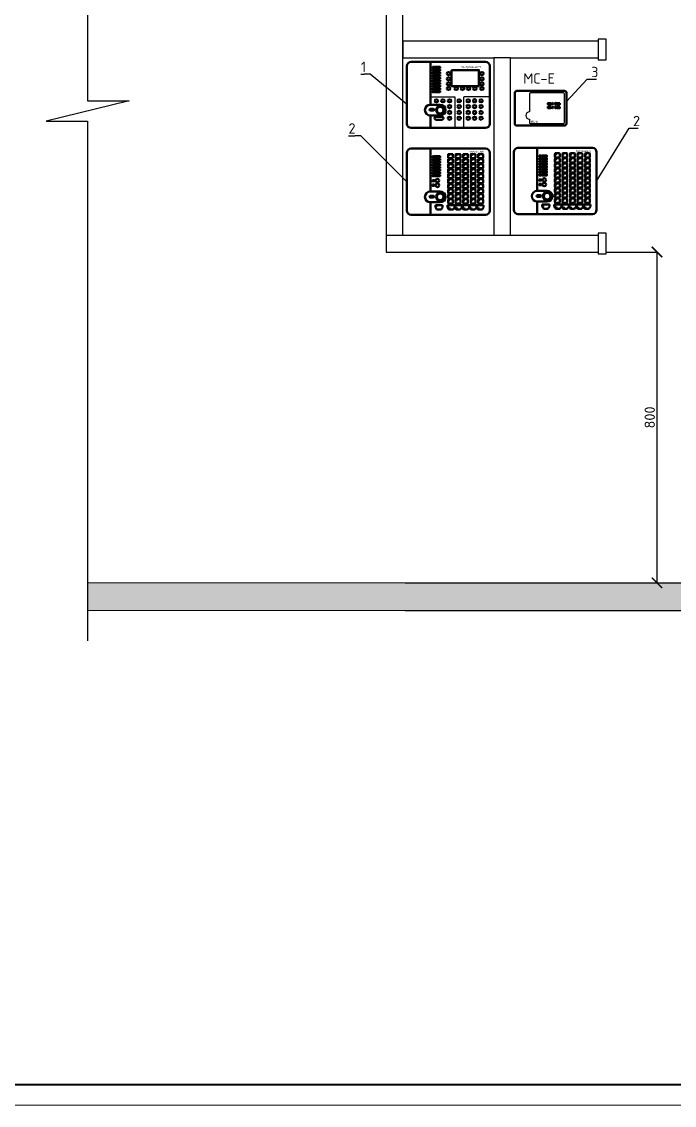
# Model space of a CAD drawing. Header units: millimetres. Extents: x 282516 to 342033, y 220488 to 262571.
# Drawn here: x 305978 to 321756, y 220488 to 246694 of the extents above; entities that cross this region are included whole.
import ezdxf

# ---------------------------------------------------------------- set-up
doc = ezdxf.new("R2010")
doc.units = ezdxf.units.MM
doc.header["$PDMODE"] = 3
doc.linetypes.add('CONTI', pattern=[0])
doc.layers.add('Рамка', color=7, linetype='Continuous')
doc.styles.add('ISOCPEUR', font='isocpeur.ttf')
doc.styles.get("Standard").update_dxf_attribs({"font": 'arial.ttf'})
doc.dimstyles.new('ISOCPEUR_размещение', dxfattribs={"dimtxt": 250, "dimasz": 250, "dimexe": 1.25, "dimexo": 0.625, "dimgap": 50, "dimtad": 1, "dimdec": 0, "dimlfac": 0.1, "dimtxsty": 'ISOCPEUR', "dimblk": 'ARCHTICK', "dimcen": 2.5, "dimadec": 0, "dimazin": 0, "dimtfac": 1, "dimtdec": 0, "dimtmove": 0, "dimatfit": 3, "dimfxl": 1, "dimarcsym": 0})

# ---------------------------------------------------------------- blocks, each defined once
blk = doc.blocks.new('*U7')
at = {"linetype": 'CONTI', "lineweight": 20}
blk.add_lwpolyline([(1929, 0), (2523, 0), (2523, 420), (1929, 420)], close=True, dxfattribs=at)
at = {"linetype": 'CONTI', "lineweight": 40}
blk.add_lwpolyline([(2518, 415), (1949, 415), (1949, 5), (2518, 5), (2518, 415)], dxfattribs=at)
blk = doc.blocks.new('*U10')
blk.add_wipeout([(0, 400), (0, 0), (15169, 0), (15169, 400)])
at = {"lineweight": 30}
blk.add_lwpolyline([(0, 400), (0, 0), (15169, 0), (15169, 400), (0, 400)], dxfattribs=at)
blk = doc.blocks.new('*U11')
blk.add_wipeout([(0, 400), (0, 0), (4728, 0), (4728, 400)])
at = {"lineweight": 30}
blk.add_lwpolyline([(0, 400), (0, 0), (4728, 0), (4728, 400), (0, 400)], dxfattribs=at)
blk = doc.blocks.new('*U12')
blk.add_wipeout([(0, 400), (0, 0), (4299.968, 0), (4299.968, 400)])
at = {"lineweight": 30}
blk.add_lwpolyline([(0, 400), (0, 0), (4299.968, 0), (4299.968, 400), (0, 400)], dxfattribs=at)
blk = doc.blocks.new('*U23')
blk.add_wipeout([(0, 400), (0, 0), (5138, 0), (5138, 400)])
at = {"lineweight": 30}
blk.add_lwpolyline([(0, 400), (0, 0), (5138, 0), (5138, 400), (0, 400)], dxfattribs=at)
blk = doc.blocks.new('Заглушка 40х20')
blk.add_wipeout([(0, 250), (0, -250), (200, -250), (200, 250)])
at = {"lineweight": 30}
blk.add_lwpolyline([(0, 250), (0, -250), (200, -250), (200, 250), (0, 250)], dxfattribs=at)
blk = doc.blocks.new('_ArchTick')
at = {"color": 0, "linetype": 'ByBlock', "const_width": 0.15}
blk.add_lwpolyline([(-0.5, -0.5), (0.5, 0.5)], dxfattribs=at)
blk = doc.blocks.new('*D24')
at = {"color": 0, "lineweight": -2, "transparency": 16777216}
for p, q in [((319912, 241123), (321338, 241123)), ((321336, 241123), (321336, 233123)), ((319912, 233123), (321338, 233123))]:
    blk.add_line(p, q, dxfattribs=at)
at = {"layer": 'Defpoints', "color": 0, "transparency": 16777216}
for p in [(319912, 241123), (319912, 233123), (321336, 233123)]:
    blk.add_point(p, dxfattribs=at)
at = {"color": 0, "lineweight": -2, "transparency": 16777216, "xscale": 250, "yscale": 250, "zscale": 250}
for p, rotation in [((321336, 241123), 90), ((321336, 233123), 270)]:
    blk.add_blockref('_ArchTick', p, dxfattribs=dict(at, rotation=rotation))
at = {"color": 0, "transparency": 16777216, "insert": (321161, 237123), "char_height": 250, "attachment_point": 5, "rotation": 90, "style": 'ISOCPEUR'}
blk.add_mtext('800', dxfattribs=at)
blk = doc.blocks.new('R3-Рубеж-2ОП')
at = {"color": 7, "lineweight": 50}
for p, q in [((-900, 1600), (0, 1600)), ((-435, 1600), (-435, 563)), ((900, 1600), (0, 1600)), ((-1000, 1500), (-1000, 800)), ((1000, 100), (1000, 1500)), ((-1000, 100), (-1000, 800)), ((-196, 563), (-435, 563)), ((-435, 303), (-435, 0)), ((-196, 303), (-435, 303)), ((-362, 459), (-433, 459)), ((-433, 419), (-362, 419)), ((-900, 0), (900, 0))]:
    blk.add_line(p, q, dxfattribs=at)
for points in [[(-384, 1475), (-341, 1475), (-341, 1448), (-384, 1448)], [(-384, 1411), (-341, 1411), (-341, 1383), (-384, 1383)], [(-384, 1346), (-341, 1346), (-341, 1319), (-384, 1319)], [(-323, 1475), (-199, 1475), (-199, 1448), (-323, 1448)], [(-323, 1411), (-199, 1411), (-199, 1383), (-323, 1383)], [(-323, 1346), (-199, 1346), (-199, 1319), (-323, 1319)], [(75, 1400), (740, 1400), (740, 1015), (75, 1015)], [(-384, 1282), (-341, 1282), (-341, 1254), (-384, 1254)], [(-384, 1217), (-341, 1217), (-341, 1190), (-384, 1190)], [(-384, 1153), (-341, 1153), (-341, 1125), (-384, 1125)], [(-384, 1088), (-341, 1088), (-341, 1061), (-384, 1061)], [(-323, 1282), (-199, 1282), (-199, 1254), (-323, 1254)], [(-323, 1217), (-199, 1217), (-199, 1190), (-323, 1190)], [(-323, 1153), (-199, 1153), (-199, 1125), (-323, 1125)], [(-323, 1088), (-199, 1088), (-199, 1061), (-323, 1061)], [(-384, 1024), (-341, 1024), (-341, 996), (-384, 996)], [(-384, 959), (-341, 959), (-341, 932), (-384, 932)], [(-384, 895), (-341, 895), (-341, 867), (-384, 867)], [(-323, 1024), (-199, 1024), (-199, 996), (-323, 996)], [(-323, 959), (-199, 959), (-199, 932), (-323, 932)], [(-323, 895), (-199, 895), (-199, 867), (-323, 867)]]:
    blk.add_lwpolyline(points, close=True, dxfattribs=at)
for points in [[(-435, 756), (140, 756, -0.414214), (160, 736), (160, 0)], [(1001, 756), (390, 756, 0.414214), (370, 736), (370, 0)]]:
    blk.add_lwpolyline(points, format="xyb")
for points in [[(-290, 271), (-160, 271)], [(-290, 201), (-160, 201)]]:
    blk.add_lwpolyline(points, dxfattribs=at)
for radius in [100, 80]:
    blk.add_circle((-196, 433), radius, dxfattribs=at)
for centre, radius, start, end in [((-900, 1500), 100, 90, 180), ((900, 1500), 100, 0, 90), ((-435, 433), 130, 90, 270), ((-196, 433), 130, 270, 90), ((-433, 439), 20, 90, 270), ((-362, 439), 20, 270, 90), ((-900, 100), 100, 180, 270), ((900, 100), 100, 270, 0)]:
    blk.add_arc(centre, radius, start, end, dxfattribs=at)
for centre, major_axis in [((5, 1316), (-45, 0)), ((812, 1316), (-45, 0)), ((5, 1186), (-45, 0)), ((5, 1066), (-45, 0)), ((812, 1186), (-45, 0)), ((812, 1066), (-45, 0)), ((5, 956), (-45, 0)), ((190, 956), (-45, 0)), ((340, 956), (-45, 0)), ((490, 956), (-45, 0)), ((640, 956), (-45, 0)), ((812, 956), (-45, 0)), ((-290, 656), (-45, 0)), ((-130, 656), (-45, 0)), ((30, 656), (-45, 0)), ((30, 516), (-45, 0)), ((260, 656), (-45, 0)), ((260, 516), (-45, 0)), ((480, 656), (-45, 0)), ((480, 516), (-45, 0)), ((635, 516), (-45, 0)), ((635, 656), (0, -45)), ((790, 656), (-45, 0)), ((790, 516), (-45, 0)), ((30, 376), (-45, 0)), ((30, 236), (-45, 0)), ((260, 376), (-45, 0)), ((260, 236), (-45, 0)), ((480, 376), (-45, 0)), ((480, 236), (-45, 0)), ((635, 236), (-45, 0)), ((635, 376), (0, 45)), ((790, 376), (-45, 0)), ((790, 236), (-45, 0))]:
    blk.add_ellipse(centre, major_axis=major_axis, ratio=0.777778, dxfattribs=at)
for centre, start_param, end_param in [((-290, 236), 4.712389, 7.853982), ((-160, 236), 1.570796, 4.712389)]:
    blk.add_ellipse(centre, major_axis=(-45, 0), ratio=0.777778, start_param=start_param, end_param=end_param, dxfattribs=at)
at = {"lineweight": 50, "insert": (297, 1500), "char_height": 50, "attachment_point": 1}
blk.add_mtext_dynamic_manual_height_columns('R3-Рубеж-2ОП', width=27.55, gutter_width=12.5, heights=[0], dxfattribs=at)
blk = doc.blocks.new('R3-Рубеж-БИУ')
at = {"color": 7, "lineweight": 50}
for p, q in [((-900, 1600), (0, 1600)), ((-435, 1600), (-435, 563)), ((900, 1600), (0, 1600)), ((-1000, 1500), (-1000, 800)), ((-7, 1447), (36, 1447)), ((-7, 1326), (36, 1326)), ((36, 1447), (36, 1470)), ((36, 1326), (36, 1349)), ((175, 1447), (218, 1447)), ((175, 1326), (218, 1326)), ((218, 1447), (218, 1470)), ((218, 1326), (218, 1349)), ((358, 1447), (401, 1447)), ((358, 1326), (401, 1326)), ((401, 1447), (401, 1470)), ((401, 1326), (401, 1349)), ((540, 1447), (583, 1447)), ((540, 1326), (583, 1326)), ((583, 1447), (583, 1470)), ((583, 1326), (583, 1349)), ((722, 1447), (765, 1447)), ((722, 1326), (765, 1326)), ((765, 1447), (765, 1470)), ((765, 1326), (765, 1349)), ((1000, 100), (1000, 1500)), ((-7, 1204), (36, 1204)), ((-7, 1082), (36, 1082)), ((36, 1204), (36, 1227)), ((36, 1082), (36, 1105)), ((175, 1204), (218, 1204)), ((175, 1082), (218, 1082)), ((218, 1204), (218, 1227)), ((218, 1082), (218, 1105)), ((358, 1204), (401, 1204)), ((358, 1082), (401, 1082)), ((401, 1204), (401, 1227)), ((401, 1082), (401, 1105)), ((540, 1204), (583, 1204)), ((540, 1082), (583, 1082)), ((583, 1204), (583, 1227)), ((583, 1082), (583, 1105)), ((722, 1204), (765, 1204)), ((722, 1082), (765, 1082)), ((765, 1204), (765, 1227)), ((765, 1082), (765, 1105)), ((-1000, 100), (-1000, 800)), ((-7, 961), (36, 961)), ((-7, 839), (36, 839)), ((36, 961), (36, 984)), ((36, 839), (36, 862)), ((175, 961), (218, 961)), ((175, 839), (218, 839)), ((218, 961), (218, 984)), ((218, 839), (218, 862)), ((358, 961), (401, 961)), ((358, 839), (401, 839)), ((401, 961), (401, 984)), ((401, 839), (401, 862)), ((540, 961), (583, 961)), ((540, 839), (583, 839)), ((583, 961), (583, 984)), ((583, 839), (583, 862)), ((722, 961), (765, 961)), ((722, 839), (765, 839)), ((765, 961), (765, 984)), ((765, 839), (765, 862)), ((-196, 563), (-435, 563)), ((-7, 717), (36, 717)), ((-7, 596), (36, 596)), ((36, 717), (36, 740)), ((36, 596), (36, 618)), ((175, 717), (218, 717)), ((175, 596), (218, 596)), ((218, 717), (218, 740)), ((218, 596), (218, 618)), ((358, 717), (401, 717)), ((358, 596), (401, 596)), ((401, 717), (401, 740)), ((401, 596), (401, 618)), ((540, 717), (583, 717)), ((540, 596), (583, 596)), ((583, 717), (583, 740)), ((583, 596), (583, 618)), ((722, 717), (765, 717)), ((722, 596), (765, 596)), ((765, 717), (765, 740)), ((765, 596), (765, 618)), ((-435, 303), (-435, 0)), ((-196, 303), (-435, 303)), ((-362, 459), (-433, 459)), ((-433, 419), (-362, 419)), ((-7, 474), (36, 474)), ((-7, 352), (36, 352)), ((36, 474), (36, 497)), ((36, 352), (36, 375)), ((175, 474), (218, 474)), ((175, 352), (218, 352)), ((218, 474), (218, 497)), ((218, 352), (218, 375)), ((358, 474), (401, 474)), ((358, 352), (401, 352)), ((401, 474), (401, 497)), ((401, 352), (401, 375)), ((540, 474), (583, 474)), ((540, 352), (583, 352)), ((583, 474), (583, 497)), ((583, 352), (583, 375)), ((722, 474), (765, 474)), ((722, 352), (765, 352)), ((765, 474), (765, 497)), ((765, 352), (765, 375)), ((-900, 0), (900, 0)), ((-313, 235), (-313, 181)), ((-313, 235), (-138, 235)), ((-313, 212), (-270, 212)), ((-313, 181), (-275, 128)), ((-275, 128), (-176, 128)), ((-275, 128), (-237, 128)), ((-270, 212), (-270, 235)), ((-138, 181), (-176, 128)), ((-138, 235), (-138, 181)), ((-138, 235), (-138, 181)), ((-22, 235), (-22, 181)), ((-22, 235), (153, 235)), ((-22, 212), (21, 212)), ((-22, 181), (16, 128)), ((54, 151), (16, 151)), ((16, 151), (16, 128)), ((16, 128), (115, 128)), ((16, 128), (54, 128)), ((21, 212), (21, 235)), ((54, 128), (54, 151)), ((153, 181), (115, 128)), ((153, 235), (153, 181)), ((153, 235), (328, 235)), ((153, 235), (153, 181)), ((153, 212), (196, 212)), ((153, 181), (191, 128)), ((229, 151), (191, 151)), ((191, 151), (191, 128)), ((191, 128), (290, 128)), ((191, 128), (229, 128)), ((196, 212), (196, 235)), ((229, 128), (229, 151)), ((328, 181), (290, 128)), ((328, 235), (328, 181)), ((328, 235), (503, 235)), ((328, 235), (328, 181)), ((328, 212), (371, 212)), ((328, 181), (366, 128)), ((404, 151), (366, 151)), ((366, 151), (366, 128)), ((366, 128), (465, 128)), ((366, 128), (404, 128)), ((371, 212), (371, 235)), ((404, 128), (404, 151)), ((503, 181), (465, 128)), ((503, 235), (503, 181)), ((503, 235), (678, 235)), ((503, 235), (503, 181)), ((503, 212), (546, 212)), ((503, 181), (541, 128)), ((579, 151), (541, 151)), ((541, 151), (541, 128)), ((541, 128), (640, 128)), ((541, 128), (579, 128)), ((546, 212), (546, 235)), ((579, 128), (579, 151)), ((678, 181), (640, 128)), ((678, 235), (678, 181)), ((678, 235), (853, 235)), ((678, 235), (678, 181)), ((678, 212), (721, 212)), ((678, 181), (716, 128)), ((754, 151), (716, 151)), ((716, 151), (716, 128)), ((716, 128), (815, 128)), ((716, 128), (754, 128)), ((721, 212), (721, 235)), ((754, 128), (754, 151)), ((853, 181), (815, 128)), ((853, 235), (853, 181))]:
    blk.add_line(p, q, dxfattribs=at)
for points in [[(-384, 1415), (-341, 1415), (-341, 1388), (-384, 1388)], [(-384, 1351), (-341, 1351), (-341, 1323), (-384, 1323)], [(-323, 1415), (-199, 1415), (-199, 1388), (-323, 1388)], [(-323, 1351), (-199, 1351), (-199, 1323), (-323, 1323)], [(-384, 1286), (-341, 1286), (-341, 1259), (-384, 1259)], [(-384, 1222), (-341, 1222), (-341, 1194), (-384, 1194)], [(-384, 1157), (-341, 1157), (-341, 1130), (-384, 1130)], [(-384, 1093), (-341, 1093), (-341, 1065), (-384, 1065)], [(-323, 1286), (-199, 1286), (-199, 1259), (-323, 1259)], [(-323, 1222), (-199, 1222), (-199, 1194), (-323, 1194)], [(-323, 1157), (-199, 1157), (-199, 1130), (-323, 1130)], [(-323, 1093), (-199, 1093), (-199, 1065), (-323, 1065)], [(-384, 1028), (-341, 1028), (-341, 1001), (-384, 1001)], [(-384, 964), (-341, 964), (-341, 936), (-384, 936)], [(-384, 840), (-341, 840), (-341, 812), (-384, 812)], [(-323, 1028), (-199, 1028), (-199, 1001), (-323, 1001)], [(-323, 964), (-199, 964), (-199, 936), (-323, 936)], [(-384, 730), (-341, 730), (-341, 702), (-384, 702)]]:
    blk.add_lwpolyline(points, close=True, dxfattribs=at)
for points in [[(-7, 1382), (-7, 1460)], [(-7, 1260), (-7, 1339)], [(3, 1470), (100, 1470)], [(100, 1372), (3, 1372)], [(3, 1349), (100, 1349)], [(110, 1460), (110, 1382)], [(110, 1339), (110, 1260)], [(175, 1382), (175, 1460)], [(175, 1260), (175, 1339)], [(185, 1470), (283, 1470)], [(283, 1372), (185, 1372)], [(185, 1349), (283, 1349)], [(293, 1460), (293, 1382)], [(293, 1339), (293, 1260)], [(358, 1382), (358, 1460)], [(358, 1260), (358, 1339)], [(368, 1470), (465, 1470)], [(465, 1372), (368, 1372)], [(368, 1349), (465, 1349)], [(475, 1460), (475, 1382)], [(475, 1339), (475, 1260)], [(540, 1382), (540, 1460)], [(540, 1260), (540, 1339)], [(550, 1470), (647, 1470)], [(647, 1372), (550, 1372)], [(550, 1349), (647, 1349)], [(657, 1460), (657, 1382)], [(657, 1339), (657, 1260)], [(722, 1382), (722, 1460)], [(722, 1260), (722, 1339)], [(732, 1470), (830, 1470)], [(830, 1372), (732, 1372)], [(732, 1349), (830, 1349)], [(840, 1460), (840, 1382)], [(840, 1339), (840, 1260)], [(-7, 1138), (-7, 1217)], [(-7, 1016), (-7, 1095)], [(100, 1250), (3, 1250)], [(3, 1227), (100, 1227)], [(100, 1128), (3, 1128)], [(3, 1105), (100, 1105)], [(110, 1217), (110, 1138)], [(110, 1095), (110, 1016)], [(175, 1138), (175, 1217)], [(175, 1016), (175, 1095)], [(283, 1250), (185, 1250)], [(185, 1227), (283, 1227)], [(283, 1128), (185, 1128)], [(185, 1105), (283, 1105)], [(293, 1217), (293, 1138)], [(293, 1095), (293, 1016)], [(358, 1138), (358, 1217)], [(358, 1016), (358, 1095)], [(465, 1250), (368, 1250)], [(368, 1227), (465, 1227)], [(465, 1128), (368, 1128)], [(368, 1105), (465, 1105)], [(475, 1217), (475, 1138)], [(475, 1095), (475, 1016)], [(540, 1138), (540, 1217)], [(540, 1016), (540, 1095)], [(647, 1250), (550, 1250)], [(550, 1227), (647, 1227)], [(647, 1128), (550, 1128)], [(550, 1105), (647, 1105)], [(657, 1217), (657, 1138)], [(657, 1095), (657, 1016)], [(722, 1138), (722, 1217)], [(722, 1016), (722, 1095)], [(830, 1250), (732, 1250)], [(732, 1227), (830, 1227)], [(830, 1128), (732, 1128)], [(732, 1105), (830, 1105)], [(840, 1217), (840, 1138)], [(840, 1095), (840, 1016)], [(-7, 895), (-7, 974)], [(-7, 773), (-7, 852)], [(100, 1006), (3, 1006)], [(3, 984), (100, 984)], [(100, 885), (3, 885)], [(3, 862), (100, 862)], [(110, 974), (110, 895)], [(110, 852), (110, 773)], [(175, 895), (175, 974)], [(175, 773), (175, 852)], [(283, 1006), (185, 1006)], [(185, 984), (283, 984)], [(283, 885), (185, 885)], [(185, 862), (283, 862)], [(293, 974), (293, 895)], [(293, 852), (293, 773)], [(358, 895), (358, 974)], [(358, 773), (358, 852)], [(465, 1006), (368, 1006)], [(368, 984), (465, 984)], [(465, 885), (368, 885)], [(368, 862), (465, 862)], [(475, 974), (475, 895)], [(475, 852), (475, 773)], [(540, 895), (540, 974)], [(540, 773), (540, 852)], [(647, 1006), (550, 1006)], [(550, 984), (647, 984)], [(647, 885), (550, 885)], [(550, 862), (647, 862)], [(657, 974), (657, 895)], [(657, 852), (657, 773)], [(722, 895), (722, 974)], [(722, 773), (722, 852)], [(830, 1006), (732, 1006)], [(732, 984), (830, 984)], [(830, 885), (732, 885)], [(732, 862), (830, 862)], [(840, 974), (840, 895)], [(840, 852), (840, 773)], [(-7, 651), (-7, 730)], [(-7, 530), (-7, 608)], [(100, 763), (3, 763)], [(3, 740), (100, 740)], [(100, 641), (3, 641)], [(3, 618), (100, 618)], [(110, 730), (110, 651)], [(110, 608), (110, 530)], [(175, 651), (175, 730)], [(175, 530), (175, 608)], [(283, 763), (185, 763)], [(185, 740), (283, 740)], [(283, 641), (185, 641)], [(185, 618), (283, 618)], [(293, 730), (293, 651)], [(293, 608), (293, 530)], [(358, 651), (358, 730)], [(358, 530), (358, 608)], [(465, 763), (368, 763)], [(368, 740), (465, 740)], [(465, 641), (368, 641)], [(368, 618), (465, 618)], [(475, 730), (475, 651)], [(475, 608), (475, 530)], [(540, 651), (540, 730)], [(540, 530), (540, 608)], [(647, 763), (550, 763)], [(550, 740), (647, 740)], [(647, 641), (550, 641)], [(550, 618), (647, 618)], [(657, 730), (657, 651)], [(657, 608), (657, 530)], [(722, 651), (722, 730)], [(722, 530), (722, 608)], [(830, 763), (732, 763)], [(732, 740), (830, 740)], [(830, 641), (732, 641)], [(732, 618), (830, 618)], [(840, 730), (840, 651)], [(840, 608), (840, 530)], [(-7, 408), (-7, 487)], [(-7, 286), (-7, 365)], [(100, 520), (3, 520)], [(3, 497), (100, 497)], [(100, 398), (3, 398)], [(3, 375), (100, 375)], [(100, 276), (3, 276)], [(110, 487), (110, 408)], [(110, 365), (110, 286)], [(175, 408), (175, 487)], [(175, 286), (175, 365)], [(283, 520), (185, 520)], [(185, 497), (283, 497)], [(283, 398), (185, 398)], [(185, 375), (283, 375)], [(283, 276), (185, 276)], [(293, 487), (293, 408)], [(293, 365), (293, 286)], [(358, 408), (358, 487)], [(358, 286), (358, 365)], [(465, 520), (368, 520)], [(368, 497), (465, 497)], [(465, 398), (368, 398)], [(368, 375), (465, 375)], [(465, 276), (368, 276)], [(475, 487), (475, 408)], [(475, 365), (475, 286)], [(540, 408), (540, 487)], [(540, 286), (540, 365)], [(647, 520), (550, 520)], [(550, 497), (647, 497)], [(647, 398), (550, 398)], [(550, 375), (647, 375)], [(647, 276), (550, 276)], [(657, 487), (657, 408)], [(657, 365), (657, 286)], [(722, 408), (722, 487)], [(722, 286), (722, 365)], [(830, 520), (732, 520)], [(732, 497), (830, 497)], [(830, 398), (732, 398)], [(732, 375), (830, 375)], [(830, 276), (732, 276)], [(840, 487), (840, 408)], [(840, 365), (840, 286)]]:
    blk.add_lwpolyline(points, dxfattribs=at)
for centre, radius in [((-264, 826), 43.8), ((-264, 716), 43.8), ((-196, 433), 100), ((-196, 433), 80)]:
    blk.add_circle(centre, radius, dxfattribs=at)
for centre, radius, start, end in [((-900, 1500), 100, 90, 180), ((900, 1500), 100, 0, 90), ((3, 1460), 10, 90, 180), ((3, 1382), 10, 180, 270), ((3, 1339), 10, 90, 180), ((100, 1460), 10, 0, 90), ((100, 1382), 10, 270, 0), ((100, 1339), 10, 0, 90), ((185, 1460), 10, 90, 180), ((185, 1382), 10, 180, 270), ((185, 1339), 10, 90, 180), ((283, 1460), 10, 0, 90), ((283, 1382), 10, 270, 0), ((283, 1339), 10, 0, 90), ((368, 1460), 10, 90, 180), ((368, 1382), 10, 180, 270), ((368, 1339), 10, 90, 180), ((465, 1460), 10, 0, 90), ((465, 1382), 10, 270, 0), ((465, 1339), 10, 0, 90), ((550, 1460), 10, 90, 180), ((550, 1382), 10, 180, 270), ((550, 1339), 10, 90, 180), ((647, 1460), 10, 0, 90), ((647, 1382), 10, 270, 0), ((647, 1339), 10, 0, 90), ((732, 1460), 10, 90, 180), ((732, 1382), 10, 180, 270), ((732, 1339), 10, 90, 180), ((830, 1460), 10, 0, 90), ((830, 1382), 10, 270, 0), ((830, 1339), 10, 0, 90), ((3, 1260), 10, 180, 270), ((3, 1217), 10, 90, 180), ((3, 1138), 10, 180, 270), ((3, 1095), 10, 90, 180), ((100, 1260), 10, 270, 0), ((100, 1217), 10, 0, 90), ((100, 1138), 10, 270, 0), ((100, 1095), 10, 0, 90), ((185, 1260), 10, 180, 270), ((185, 1217), 10, 90, 180), ((185, 1138), 10, 180, 270), ((185, 1095), 10, 90, 180), ((283, 1260), 10, 270, 0), ((283, 1217), 10, 0, 90), ((283, 1138), 10, 270, 0), ((283, 1095), 10, 0, 90), ((368, 1260), 10, 180, 270), ((368, 1217), 10, 90, 180), ((368, 1138), 10, 180, 270), ((368, 1095), 10, 90, 180), ((465, 1260), 10, 270, 0), ((465, 1217), 10, 0, 90), ((465, 1138), 10, 270, 0), ((465, 1095), 10, 0, 90), ((550, 1260), 10, 180, 270), ((550, 1217), 10, 90, 180), ((550, 1138), 10, 180, 270), ((550, 1095), 10, 90, 180), ((647, 1260), 10, 270, 0), ((647, 1217), 10, 0, 90), ((647, 1138), 10, 270, 0), ((647, 1095), 10, 0, 90), ((732, 1260), 10, 180, 270), ((732, 1217), 10, 90, 180), ((732, 1138), 10, 180, 270), ((732, 1095), 10, 90, 180), ((830, 1260), 10, 270, 0), ((830, 1217), 10, 0, 90), ((830, 1138), 10, 270, 0), ((830, 1095), 10, 0, 90), ((3, 1016), 10, 180, 270), ((3, 974), 10, 90, 180), ((3, 895), 10, 180, 270), ((3, 852), 10, 90, 180), ((100, 1016), 10, 270, 0), ((100, 974), 10, 0, 90), ((100, 895), 10, 270, 0), ((100, 852), 10, 0, 90), ((185, 1016), 10, 180, 270), ((185, 974), 10, 90, 180), ((185, 895), 10, 180, 270), ((185, 852), 10, 90, 180), ((283, 1016), 10, 270, 0), ((283, 974), 10, 0, 90), ((283, 895), 10, 270, 0), ((283, 852), 10, 0, 90), ((368, 1016), 10, 180, 270), ((368, 974), 10, 90, 180), ((368, 895), 10, 180, 270), ((368, 852), 10, 90, 180), ((465, 1016), 10, 270, 0), ((465, 974), 10, 0, 90), ((465, 895), 10, 270, 0), ((465, 852), 10, 0, 90), ((550, 1016), 10, 180, 270), ((550, 974), 10, 90, 180), ((550, 895), 10, 180, 270), ((550, 852), 10, 90, 180), ((647, 1016), 10, 270, 0), ((647, 974), 10, 0, 90), ((647, 895), 10, 270, 0), ((647, 852), 10, 0, 90), ((732, 1016), 10, 180, 270), ((732, 974), 10, 90, 180), ((732, 895), 10, 180, 270), ((732, 852), 10, 90, 180), ((830, 1016), 10, 270, 0), ((830, 974), 10, 0, 90), ((830, 895), 10, 270, 0), ((830, 852), 10, 0, 90), ((-435, 433), 130, 90, 270), ((-196, 433), 130, 270, 90), ((3, 773), 10, 180, 270), ((3, 730), 10, 90, 180), ((3, 651), 10, 180, 270), ((3, 608), 10, 90, 180), ((3, 530), 10, 180, 270), ((100, 773), 10, 270, 0), ((100, 730), 10, 0, 90), ((100, 651), 10, 270, 0), ((100, 608), 10, 0, 90), ((100, 530), 10, 270, 0), ((185, 773), 10, 180, 270), ((185, 730), 10, 90, 180), ((185, 651), 10, 180, 270), ((185, 608), 10, 90, 180), ((185, 530), 10, 180, 270), ((283, 773), 10, 270, 0), ((283, 730), 10, 0, 90), ((283, 651), 10, 270, 0), ((283, 608), 10, 0, 90), ((283, 530), 10, 270, 0), ((368, 773), 10, 180, 270), ((368, 730), 10, 90, 180), ((368, 651), 10, 180, 270), ((368, 608), 10, 90, 180), ((368, 530), 10, 180, 270), ((465, 773), 10, 270, 0), ((465, 730), 10, 0, 90), ((465, 651), 10, 270, 0), ((465, 608), 10, 0, 90), ((465, 530), 10, 270, 0), ((550, 773), 10, 180, 270), ((550, 730), 10, 90, 180), ((550, 651), 10, 180, 270), ((550, 608), 10, 90, 180), ((550, 530), 10, 180, 270), ((647, 773), 10, 270, 0), ((647, 730), 10, 0, 90), ((647, 651), 10, 270, 0), ((647, 608), 10, 0, 90), ((647, 530), 10, 270, 0), ((732, 773), 10, 180, 270), ((732, 730), 10, 90, 180), ((732, 651), 10, 180, 270), ((732, 608), 10, 90, 180), ((732, 530), 10, 180, 270), ((830, 773), 10, 270, 0), ((830, 730), 10, 0, 90), ((830, 651), 10, 270, 0), ((830, 608), 10, 0, 90), ((830, 530), 10, 270, 0), ((-433, 439), 20, 90, 270), ((-362, 439), 20, 270, 90), ((3, 487), 10, 90, 180), ((3, 408), 10, 180, 270), ((3, 365), 10, 90, 180), ((3, 286), 10, 180, 270), ((100, 487), 10, 0, 90), ((100, 408), 10, 270, 0), ((100, 365), 10, 0, 90), ((100, 286), 10, 270, 0), ((185, 487), 10, 90, 180), ((185, 408), 10, 180, 270), ((185, 365), 10, 90, 180), ((185, 286), 10, 180, 270), ((283, 487), 10, 0, 90), ((283, 408), 10, 270, 0), ((283, 365), 10, 0, 90), ((283, 286), 10, 270, 0), ((368, 487), 10, 90, 180), ((368, 408), 10, 180, 270), ((368, 365), 10, 90, 180), ((368, 286), 10, 180, 270), ((465, 487), 10, 0, 90), ((465, 408), 10, 270, 0), ((465, 365), 10, 0, 90), ((465, 286), 10, 270, 0), ((550, 487), 10, 90, 180), ((550, 408), 10, 180, 270), ((550, 365), 10, 90, 180), ((550, 286), 10, 180, 270), ((647, 487), 10, 0, 90), ((647, 408), 10, 270, 0), ((647, 365), 10, 0, 90), ((647, 286), 10, 270, 0), ((732, 487), 10, 90, 180), ((732, 408), 10, 180, 270), ((732, 365), 10, 90, 180), ((732, 286), 10, 180, 270), ((830, 487), 10, 0, 90), ((830, 408), 10, 270, 0), ((830, 365), 10, 0, 90), ((830, 286), 10, 270, 0), ((-900, 100), 100, 180, 270), ((900, 100), 100, 270, 0)]:
    blk.add_arc(centre, radius, start, end, dxfattribs=at)
at = {"lineweight": 50, "insert": (502, 1540), "char_height": 37.5, "attachment_point": 1}
blk.add_mtext_dynamic_manual_height_columns('R3-Рубеж-БИУ', width=27.55, gutter_width=12.5, heights=[0], dxfattribs=at)
blk = doc.blocks.new('МС-Е')
at = {"color": 7, "lineweight": 50}
blk.add_lwpolyline([(-575, 840), (575, 840, -0.343283), (625, 800), (625, 60, -0.420157), (575, 0), (-575, 0, -0.420157), (-625, 60), (-625, 790, -0.365432)], format="xyb", close=True, dxfattribs=at)
blk.add_lwpolyline([(-248, 50), (555, 50, 0.414214), (575, 70), (575, 770, 0.414214), (555, 790), (-248, 790, 0.414214), (-268, 770), (-268, 332, 1), (-268, 155), (-268, 70, 0.414214)], format="xyb", close=True)
for points in [[(251, 545), (177, 545), (177, 514), (251, 514)], [(468, 545), (394, 545), (394, 514), (468, 514)], [(251, 457), (177, 457), (177, 426), (251, 426)], [(468, 457), (394, 457), (394, 426), (468, 426)]]:
    blk.add_lwpolyline(points, close=True, dxfattribs=at)
for centre in [(285, 530), (360, 530), (285, 441), (360, 441)]:
    blk.add_circle(centre, 18.7, dxfattribs=at)
at = {"lineweight": 50, "insert": (-238, 122), "char_height": 50, "attachment_point": 1}
blk.add_mtext_dynamic_manual_height_columns('МС-Е', width=27.55, gutter_width=12.5, heights=[0], dxfattribs=at)

msp = doc.modelspace()

# ---------------------------------------------------------------- hatches: boundary and pattern name
at = {"linetype": 'Continuous', "lineweight": 18}
h = msp.add_hatch(dxfattribs=at)
h.set_pattern_fill('AR-CONC', color=8, scale=100.019811, angle=-360, style=0)
h.set_pattern_definition([(50, (-482998.93, 346682.24), (717.40228, -62.76457), [75.01486, -825.16344]), (355, (-482998.9, 346682.24), (-138.7788, 752.34115), [60.0119, -660.13075]), (100.45144, (-482939.15, 346677), (578.62345, 689.5766), [63.7528, -701.281]), (46.1842, (-482998.9, 346882.3), (1067.4528, -165.5521), [112.5223, -1237.7452]), (96.63564, (-482910, 346868.5), (934.8471, 974.3116), [95.6293, -1051.9221]), (351.18416, (-482998.9, 346882.3), (934.8471, 974.3116), [90.0178, -990.1961]), (21, (-482898.9, 346832.3), (597.0253, -402.69865), [75.01486, -825.16344]), (326, (-482898.9, 346832.3), (243.36353, 725.2937), [60.0119, -660.13075]), (71.45144, (-482849.16, 346798.7), (840.38883, 322.59505), [63.7528, -701.281]), (37.5, (-482998.93, 346682.24), (12.162264, 332.9598), [0, -652.12917, 0, -670.13273, 0, -662.63125]), (7.5, (-482998.93, 346682.24), (263.12165, 394.48985), [0, -382.07568, 0, -637.1262, 0, -252.55002]), (327.5, (-483221.98, 346682.24), (533.92819, -22.55934), [0, -250.04953, 0, -780.15452, 0, -1035.20504]), (317.5, (-483322, 346682.24), (583.3017, 100.12481), [0, -325.06438, 0, -518.10262, 0, -735.1456])])
h.paths.add_polyline_path([(340370.2, 232456), (340370.2, 233123), (307572.3, 233123), (307574.6, 232447.1)])

# ---------------------------------------------------------------- linework, layer by layer
at = {"linetype": 'ByBlock', "lineweight": -2}
for p, q in [((314404.7, 245426.1), (314256.3, 245426.1)), ((319652, 245301), (319743.6, 245301)), ((320663.6, 244117.1), (320755.3, 244117.1)), ((314179.6, 243936), (314031.1, 243936))]:
    msp.add_line(p, q, dxfattribs=at)
for p, q in [((315248.3, 233123), (340370.2, 233123)), ((315248.3, 232456), (340370.2, 232456))]:
    msp.add_line(p, q)
msp.add_lwpolyline([(307573.4, 258125.2), (307573.4, 244778.2), (308573.4, 244778.2), (306573.4, 244287.8), (307573.4, 244287.8), (307573.4, 231722.2)])
for points in [[(314179.3, 245426.1), (314256.3, 245426.1)], [(319148.1, 244759.6), (319652, 245301)], [(319743.6, 245301), (319870.6, 245301)], [(319876, 242840.2), (320663.6, 244117.1)], [(320755.3, 244117.1), (320882.3, 244117.1)], [(313879.1, 243936), (314031.1, 243936)]]:
    msp.add_lwpolyline(points, dxfattribs=at)
at = {"color": 8, "linetype": 'Continuous', "lineweight": 18}
msp.add_lwpolyline([(340370.2, 232456), (307573.4, 232456), (307573.4, 233123), (331155.5, 233123)], dxfattribs=at)

# ---------------------------------------------------------------- block references
at = {"layer": 'Рамка', "xscale": 100.1959089602083, "yscale": 100.1959089602083, "zscale": 100.1959089602083}
msp.add_blockref('*U7', (89238.3, 220488.5), dxfattribs=at)

# ---------------------------------------------------------------- texts
at = {"char_height": 250, "attachment_point": 1, "style": 'ISOCPEUR'}
for s, insert in [('1', (314179.3, 245726.1)), ('3', (319745.6, 245601)), ('2', (313879.1, 244236)), ('2', (320757.3, 244417.1))]:
    msp.add_mtext(s, dxfattribs=dict(at, insert=insert))
at = {"insert": (318487.2, 245320.6), "char_height": 250, "attachment_point": 5, "style": 'ISOCPEUR'}
msp.add_mtext_dynamic_manual_height_columns('МС-Е', width=5552.743, gutter_width=12.5, heights=[0], dxfattribs=at)

# ---------------------------------------------------------------- next in the draw order: block references
at = {"color": 6, "lineweight": 80, "rotation": 270}
msp.add_blockref('*U10', (314792.6, 256691.8), dxfattribs=at)

# ---------------------------------------------------------------- next in the draw order: linework, layer by layer
at = {"linetype": 'ByBlock', "lineweight": -2}
for points in [[(315271.2, 244709.8), (314404.7, 245426.1)], [(315292.6, 242823), (314179.6, 243936)]]:
    msp.add_lwpolyline(points, dxfattribs=at)

# ---------------------------------------------------------------- next in the draw order: block references
at = {"color": 6, "lineweight": 80}
msp.add_blockref('*U11', (315192.6, 245822.9), dxfattribs=at)

# ---------------------------------------------------------------- next in the draw order: block references
at = {"rotation": 180}
msp.add_blockref('Заглушка 40х20', (320111.5, 246022.9), dxfattribs=at)
at = {"color": 6, "lineweight": 80, "rotation": 270}
msp.add_blockref('*U12', (317392.5, 245822.9), dxfattribs=at)

# ---------------------------------------------------------------- next in the draw order: block references
for name, p in [('R3-Рубеж-2ОП', (316292.5, 244123)), ('МС-Е', (318523.1, 244179.7)), ('R3-Рубеж-БИУ', (316292.6, 242023)), ('R3-Рубеж-БИУ', (318876, 242040.2))]:
    msp.add_blockref(name, p)
at = {"color": 6, "lineweight": 80}
msp.add_blockref('*U23', (314792.6, 241123), dxfattribs=at)

# ---------------------------------------------------------------- next in the draw order: dimensions: what is measured, and where the dimension line sits
dim = msp.add_linear_dim(base=(321336.3, 233123), p1=(319911.5, 241123), p2=(319911.5, 233123), angle=90, dimstyle='ISOCPEUR_размещение')
dim.commit()
dim.dimension.update_dxf_attribs({"geometry": '*D24', "text_midpoint": (321161.3, 237123)})

# ---------------------------------------------------------------- next in the draw order: block references
at = {"rotation": 180}
msp.add_blockref('Заглушка 40х20', (320111.5, 241325.7), dxfattribs=at)

doc.saveas('drawing.dxf')
